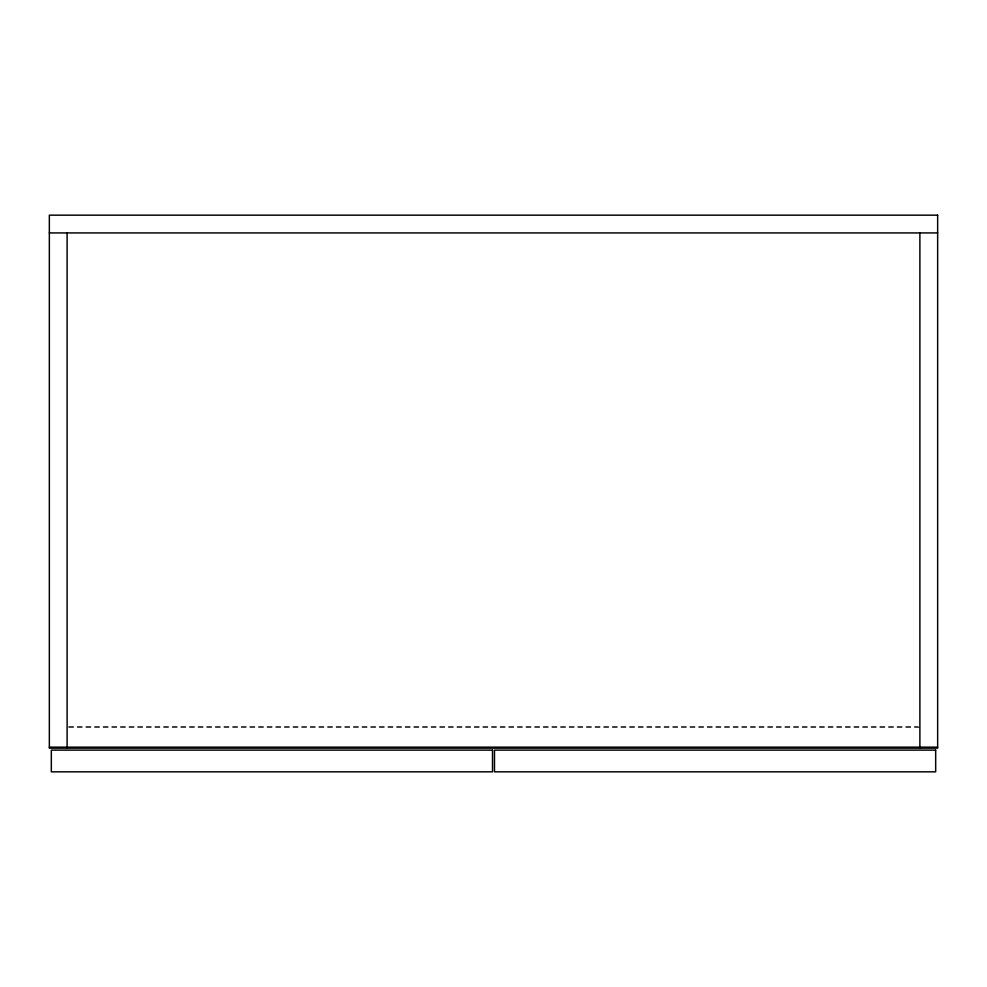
<?xml version="1.0" encoding="UTF-8"?>
<svg xmlns="http://www.w3.org/2000/svg" width="987" height="987" viewBox="0 0 987 987"><rect width="100%" height="100%" fill="white"/><g stroke="black" fill="none" stroke-linecap="round" stroke-linejoin="round"><path stroke-width="0.74" stroke-dasharray="4.93 3.7" d="M68.658 726.432L918.342 726.432M68.658 727.419L919.884 727.419"/><path stroke-width="1.48" d="M49.35 232.932L937.65 232.932M49.35 747.159L937.65 747.159M919.884 232.932L919.884 748.146M67.116 232.932L67.116 748.146M937.65 215.166L49.35 215.166L49.35 748.146L937.65 748.146L937.65 215.166M492.513 750.12L51.324 750.12L51.324 771.834L492.513 771.834L492.513 750.12M935.676 750.12L494.487 750.12L494.487 771.834L935.676 771.834L935.676 750.12"/></g></svg>
